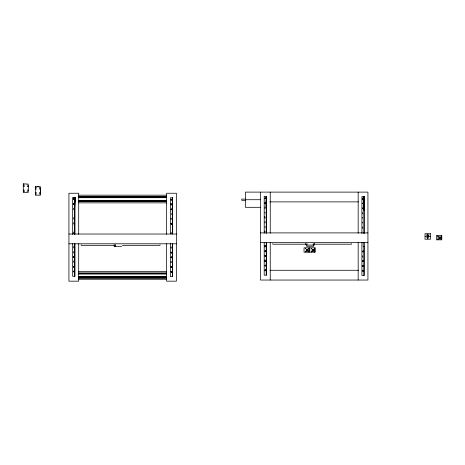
<?xml version="1.0" encoding="UTF-8"?>
<svg xmlns="http://www.w3.org/2000/svg" width="465" height="465" viewBox="0 0 465 465"><rect width="100%" height="100%" fill="white"/><g stroke="black" fill="none" stroke-linecap="round" stroke-linejoin="round"><path stroke-width="0.7" d="M23.308 185.076L23.308 183.826L28.382 184.117M40.409 186.459L35.334 186.459L35.334 195.19L40.409 195.19L40.432 187.709M74.638 210.436L74.871 197.439L74.615 203.141M172.265 214.388L172.562 197.788L170.353 197.788L170.353 233.953M363.868 210.372L364.112 196.654L361.904 196.654L361.904 233.546M74.633 209.041L74.871 197.439L74.627 204.507M172.248 213.458L172.219 214.882L172.195 213.505M172.282 211.563L172.562 197.788L172.282 204.199M266.213 206.46L266.416 196.311L264.207 196.311L264.207 233.203M363.863 208.983L364.112 196.654L363.863 202.356M74.633 207.471L74.871 197.439L74.627 206.105M172.277 209.965L172.562 197.788L172.277 206.262M266.213 204.908L266.416 196.311L266.23 200.584M363.863 207.402L364.112 196.654L363.868 203.722M172.282 207.902L172.562 197.788M266.218 203.531L266.416 196.311L266.213 207.861L266.416 196.311L266.224 201.961M363.868 205.321L364.112 196.654M171.986 214.743L172.033 213.33M73.505 271.345C75.225 271.473 72.575 271.973 73.941 271.171C73.394 272.223 74.447 270.932 73.505 271.618M171.178 199.636C171.562 200.537 170.946 198.944 171.509 199.375M171.178 223.677C171.37 224.833 172.416 223.043 171.242 223.537C170.731 223.526 172.457 224.49 171.201 223.886M171.178 252.524C171.504 253.751 172.288 251.658 171.184 252.489C170.922 252.088 172.306 253.506 171.201 252.733M171.184 257.314C172.085 258.575 171.451 256.064 171.306 257.674C172.463 257.773 171.23 256.75 171.242 257.192C172.015 256.593 171.899 258.325 171.201 257.54M265.033 202.967C265.939 204.042 264.591 201.92 265.649 202.874M265.033 255.837C266.41 255.866 264.236 256.081 265.695 255.971C264.312 254.901 266.526 256.477 265.033 256M265.033 260.662C265.864 261.609 265.294 260.127 265.271 260.406C266.195 260.348 265.253 261.667 265.021 260.731C265.608 259.61 265.934 261.719 265.038 260.836M265.033 265.469C266.201 266.555 264.823 264.341 265.323 265.875C265.253 264.73 265.753 265.556 265.067 265.713M265.033 270.264L265.323 270.682L265.695 270.305L265.271 270.026L265.672 270.479L265.067 270.52L265.358 270.014L265.649 270.52L265.05 270.485M362.723 265.817C363.159 267.061 363.735 264.893 362.723 265.817C363.566 265.614 363.607 266.183 362.747 265.753M362.735 270.589C362.63 271.519 364.025 270.624 363.055 270.357C362.072 271.566 364.31 270.258 362.747 270.56M172.062 219.091L172.062 218.788M172.062 247.938L172.062 247.636M172.062 262.359L172.062 262.062M264.783 231.884L265.073 231.39M362.735 265.782L362.747 266.026M439.466 237.801C439.937 238.929 440.157 236.906 439.501 237.877M73.9 257.383C73.639 256.029 74.034 257.343 73.726 257.383M73.505 266.538C74.685 266.172 73.418 267.218 73.551 266.881C73.999 267.392 74.487 266.311 73.772 266.34C73.348 266.073 74.813 267.265 73.505 266.811M171.201 209.186L171.509 208.988M171.201 266.881C171.841 266.294 171.608 267.788 171.184 267.108M171.201 271.688C172.376 271.345 171.137 272.362 171.242 272.037C171.684 272.542 172.178 271.461 171.469 271.49C171.01 271.211 172.515 272.461 171.184 271.915M265.05 198.096L265.649 198.061M265.05 246.171C266.346 245.694 264.661 246.973 265.492 246.619C265.312 245.113 265.649 246.985 265.033 246.38M362.747 203.252L363.293 203.147M362.747 208.058L363.293 207.954M362.747 251.327C363.456 250.554 363.299 252.611 363.322 251.263C362.694 250.821 363.293 252.152 362.764 251.635M362.747 260.946C363.926 260.58 362.659 261.626 362.793 261.289C363.241 261.801 363.729 260.72 363.014 260.743C362.59 260.481 364.06 261.673 362.747 261.214M265.649 251.286L265.649 250.949M362.729 270.607L363.386 270.653L362.764 270.863M427.498 236.325L427.951 236.673L427.579 236.301M439.187 237.731L439.454 237.377M73.522 256.889L74.051 256.82L73.982 257.348M265.649 198.398L265.033 198.305M265.649 203.205L265.038 203.147M306.888 249.908L306.813 250.49L307.353 250.711M307.156 249.967L307.301 250.525L307.226 249.961M313.166 250.414L313.166 250.077M362.648 217.399L362.648 218.219M362.648 222.212L362.648 223.026M428.155 236.877L428.038 235.97M362.747 203.525L363.293 203.624L362.735 203.49M363.264 208.46L362.747 208.332M39.914 192.958L39.798 192.51L39.734 192.981M265.073 212.156L265.073 213.156M265.073 216.963L265.073 217.963M265.073 226.577L265.073 227.577M265.649 251.617L265.649 250.618M307.638 250.652L306.673 250.397M312.829 250.077L313.276 250.321L312.747 250.391M427.457 235.97L427.341 236.877M363.264 203.653L362.729 203.472M265.649 198.729L264.783 198.23L265.649 197.73M265.649 203.542L264.783 203.042L265.649 202.542M363.345 203.885L362.479 203.385L363.345 202.885M363.345 208.692L362.479 208.192L363.345 207.692M427.87 236.935C429.195 235.854 426.295 235.854 427.626 236.935M171.509 199.13L170.928 199.706L171.509 200.287M171.509 208.75L170.928 209.326L171.509 209.901M23.25 185.076L24.692 185.076M26.999 185.076L28.156 185.076M28.382 185.076L28.406 191.307M36.718 187.709L35.276 187.709L35.334 186.459M39.025 187.709L40.432 187.709L40.467 193.94L39.025 193.94M24.692 191.307L23.25 191.307L23.308 183.826M26.999 191.307L28.156 191.307M28.382 192.556L23.308 192.556L23.308 191.307M35.276 193.94L36.718 193.94M78.695 195.172L166.621 195.172M78.695 196.515L166.621 196.526M78.695 196.991L166.621 196.991M78.695 197.096L166.621 197.096M78.695 197.195L166.621 197.195M78.695 197.66L166.621 197.66M78.695 197.672L166.621 197.672M245.427 199.107L241.765 199.107L241.765 200.322L245.427 200.322M245.427 199.718L260.476 199.718M78.695 200.839L166.621 200.839M78.695 200.938L166.621 200.938M78.695 201.037L166.621 201.037M78.695 201.508L166.621 201.519M269.915 201.886L358.498 201.886M78.695 202.862L166.621 202.862M260.476 207.314L245.427 207.314L245.427 192.115L367.937 192.115L367.937 280.04L260.476 280.04L260.476 192.115M260.476 232.895L367.937 232.895M68.925 234.023L176.392 234.023M426.26 234.947L426.928 234.947M428.567 234.947L429.236 234.947M260.476 242.66L367.937 242.66M68.925 243.794L176.392 243.794M306.237 244.201L272.734 244.201L272.734 243.561M313.968 244.201L351.581 244.201L351.581 243.561M114.692 245.334L81.183 245.334L81.183 244.689M122.417 245.334L160.036 245.334L160.036 244.689M121.679 246.293L115.448 246.293L115.448 244.485M269.915 270.27L358.498 270.27M78.695 271.56L166.621 271.56M78.695 272.914L166.621 272.903M78.695 273.379L166.621 273.379M78.695 273.478L166.621 273.478M78.695 273.583L166.621 273.583M78.695 274.059L166.621 274.048M78.695 276.559L166.621 276.559M78.695 276.762L166.621 276.751M78.695 277.227L166.621 277.227M78.695 277.326L166.621 277.326M78.695 277.425L166.621 277.425M78.695 277.89L166.621 277.901M78.695 278.093L166.621 278.093M78.695 279.25L166.621 279.25M114.198 246.212L115.448 246.218L114.198 246.212L114.198 244.485M171.509 200.043L171.201 199.845M171.509 209.663L171.201 209.459M313.143 249.996L312.718 250.321M312.759 250.664L313.34 250.589L313.34 249.908M312.707 250.745L313.404 250.652L313.497 249.961M439.501 238.295L439.402 237.539L440.157 237.638M313.271 249.972C311.875 249.56 313.369 251.513 313.329 250.054M306.894 250.437C308.138 251.205 307.196 248.926 306.859 250.344M441.686 235.935L441.686 239.818M437.803 235.935L437.803 237.231M437.803 238.528L437.803 239.818M364.45 242.66L364.45 246.52L363.223 246.52L363.223 242.66M364.211 196.654L364.211 233.546M364.211 246.566L364.211 275.501L361.904 275.501L361.904 242.23M363.921 196.654L363.921 233.546M363.921 246.566L363.921 275.501M362.712 212.522L362.712 213.964M362.717 226.943L362.717 228.385M362.717 255.791L362.717 257.232M358.172 192.115L358.172 233.198M358.172 242.567L358.172 280.04M314.939 248.304L314.939 252.187M314.48 243.358L314.48 245.084M313.23 243.352L313.23 245.049M309.173 248.304L309.173 252.187M306.999 243.352L306.999 245.049M305.749 243.358L305.749 244.852M270.246 192.115L270.246 233.198M270.246 242.567L270.246 280.04M266.515 196.311L266.515 233.203M266.515 242.608L266.515 275.158L264.207 275.158L264.207 242.608M266.224 196.311L266.224 233.203M266.224 242.608L266.224 275.158M265.021 207.128L265.021 208.57M265.021 221.549L265.021 222.991M265.021 250.397L265.021 251.838M264.492 216.562L264.492 218.009M264.492 231.029L264.492 232.477M264.492 245.497L264.492 246.944M264.492 259.964L264.492 261.411M172.66 197.788L172.66 233.953M172.66 243.358L172.66 276.634L170.353 276.634L170.353 243.358M172.37 197.788L172.37 233.953M172.37 243.358L172.37 276.634M171.167 217.98L171.167 219.422M171.167 232.401L171.167 233.843M171.167 246.828L171.167 248.269M171.172 261.249L171.172 262.69M166.621 234.325L166.621 193.248L176.392 193.248L176.392 281.174L166.621 281.174L166.621 243.695M78.695 234.325L78.695 193.248L68.925 193.248L68.925 281.174L78.695 281.174L78.695 243.695M74.964 197.439L74.964 234.331M74.964 243.736L74.964 276.286L72.656 276.286L72.656 243.736M74.679 197.439L74.679 234.331M74.679 243.736L74.679 276.286M73.47 208.256L73.47 209.698M73.47 217.632L73.47 219.073M73.47 222.683L73.47 224.124M73.47 232.058L73.47 233.5M73.476 246.479L73.476 247.921M73.476 251.53L73.476 252.972M73.476 260.906L73.476 262.347M72.656 197.439L72.656 234.331M37.95 186.459L37.95 186.843M37.799 186.459L37.799 186.843M313.683 250.78A0.866 0.866 0 0 1 313.52 250.937M23.692 186.209L24.157 186.331L23.692 186.209M23.692 190.051L24.157 190.179L23.692 190.051M27.54 186.209L27.999 186.331L27.54 186.209M27.54 190.051L27.999 190.179L27.54 190.051M35.718 188.842L36.183 188.964L35.718 188.842M35.718 192.684L36.183 192.812L35.718 192.684M39.566 188.842L40.031 188.964L39.566 188.842M73.255 256.907C73.958 259.11 74.97 255.355 73.255 256.907M73.255 266.521C73.958 268.729 74.97 264.969 73.255 266.521M73.255 271.333C73.958 273.536 74.97 269.776 73.255 271.333M170.951 223.601C171.655 225.804 172.66 222.043 170.951 223.601M170.951 252.449C171.655 254.651 172.66 250.891 170.951 252.449M170.951 257.255C171.655 259.458 172.66 255.698 170.951 257.255M170.951 266.869C171.655 269.072 172.66 265.312 170.951 266.869M170.951 271.676C171.655 273.879 172.66 270.124 170.951 271.676M264.8 246.159C265.509 248.362 266.515 244.607 264.8 246.159M264.8 255.779C265.509 257.982 266.515 254.221 264.8 255.779M264.8 260.586C265.509 262.789 266.515 259.028 264.8 260.586M264.8 265.393C265.509 267.596 266.515 263.835 264.8 265.393M264.8 270.2C265.509 272.403 266.515 268.648 264.8 270.2M305.505 248.659L305.854 248.804L305.522 248.612M305.505 251.734L305.877 251.832L305.505 251.734M308.58 248.659L308.934 248.804L308.597 248.612M308.58 251.734L308.952 251.832L308.58 251.734M311.271 248.659L311.626 248.804L311.294 248.612M311.271 251.734L311.643 251.832L311.271 251.734M314.352 248.659L314.7 248.804L314.369 248.612M314.352 251.734L314.724 251.832L314.352 251.734M362.497 251.315C363.206 253.518 364.211 249.757 362.497 251.315M362.497 260.929C363.206 263.132 364.211 259.377 362.497 260.929M362.497 265.736C363.206 267.945 364.211 264.184 362.497 265.736M362.497 270.549C363.206 272.752 364.211 268.991 362.497 270.549M425.388 236.418L425.76 236.522L425.388 236.418M427.562 234.244L427.934 234.343L427.562 234.244M427.376 236.371C427.847 237.842 428.521 235.337 427.376 236.371M427.562 238.597L427.934 238.696L427.562 238.597M429.736 236.418L430.108 236.522L429.736 236.418M438.018 236.29L438.373 236.435L438.036 236.243M438.018 239.365L438.39 239.463L438.018 239.365M439.373 237.778C439.844 239.248 440.512 236.743 439.373 237.778M441.099 236.29L441.448 236.435L441.116 236.243M441.099 239.365L441.465 239.463L441.099 239.365M166.621 200.363L78.695 200.363L166.621 200.374M430.497 233.721L424.998 233.721L424.998 239.219L430.497 239.219L430.497 233.721M441.75 235.435L436.559 235.435L436.559 239.818L441.75 239.818L441.75 235.435M313.672 245.049L306.557 245.049L306.557 246.27L313.672 246.27L313.672 245.049M309.237 247.804L304.04 247.804L304.04 252.187L309.237 252.187L309.237 247.804M315.003 247.804L309.812 247.804L309.812 252.187L315.003 252.187L315.003 247.804M171.591 252.268L171.829 252.507L171.637 252.286M362.712 199.537L362.712 198.096L362.712 199.537M171.167 204.995L171.167 203.554L171.167 204.995M73.47 199.601L73.47 197.439L73.47 199.601M73.47 204.652L73.47 203.211L73.47 204.652M426.998 237.22A1.058 1.058 0 0 0 428.771 236.743A1.058 1.058 0 0 0 427.475 235.447A1.058 1.058 0 0 0 426.998 237.22M438.995 238.626A1.058 1.058 0 0 0 440.768 238.15A1.058 1.058 0 0 0 439.472 236.854A1.058 1.058 0 0 0 438.995 238.626M312.468 251.164A1.058 1.058 0 0 0 314.055 250.246A1.058 1.058 0 0 0 312.468 249.333A1.058 1.058 0 0 0 312.468 251.164M306.697 251.164A1.058 1.058 0 0 0 308.283 250.246A1.058 1.058 0 0 0 306.697 249.333A1.058 1.058 0 0 0 306.697 251.164"/></g></svg>
